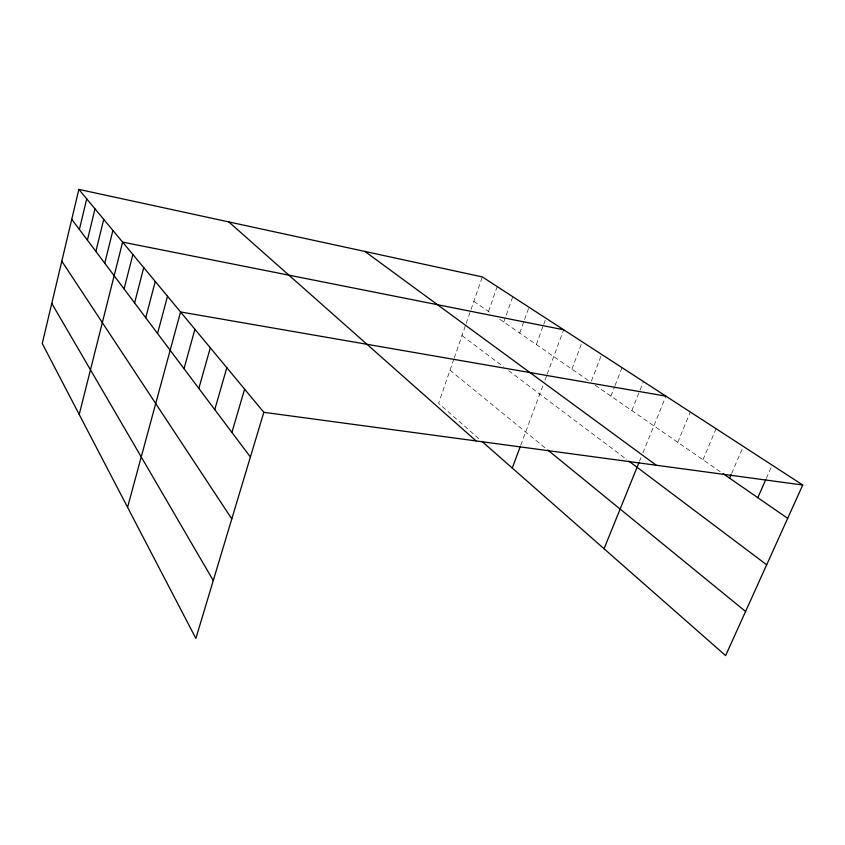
<?xml version="1.0" encoding="UTF-8"?>
<svg xmlns="http://www.w3.org/2000/svg" width="845" height="845" viewBox="0 0 845 845"><rect width="100%" height="100%" fill="white"/><g stroke="black" fill="none" stroke-linecap="round" stroke-linejoin="round"><path stroke-width="0.63" stroke-dasharray="4.22 3.17" d="M453.839 359.136L438.576 403.276L479.949 439.653M454.272 357.91L465.785 324.607M466.208 323.392L482.294 276.917M488.505 311.456L497.209 286.613M503.778 322.019L512.767 296.711M519.707 333.036L524.132 320.762M524.576 319.526L529.002 307.253M536.343 344.538L543.335 325.431M543.768 324.237L545.954 318.259M520.731 445.273L543.24 384.75M544.972 380.081L546.715 375.412M547.148 374.229L563.678 329.772M571.907 369.128L582.226 341.813M591.415 381.084L601.651 354.425M610.914 396.104L614.621 386.619M615.076 385.436L622.026 367.659M631.859 410.585L643.415 381.549M639.528 461.222L641.006 457.589M642.971 452.73L665.902 396.147M677.764 442.326L690.312 411.99M702.966 459.754L716.074 428.721M731.633 473.475L742.797 447.586M766.299 478.397L771.622 466.345M473.844 301.327L491.558 313.569M499.701 319.199L589.894 381.57M595.155 385.204L721.081 472.281M461.993 335.571L503.567 366.846M508.69 370.701L626.895 459.638M450.005 370.226L546.852 449.265"/><path stroke-width="1.27" d="M78.849 189.386L42.25 343.514L195.871 638.44L263.83 412.307L78.849 189.386L482.294 276.917L802.75 485.009L725.623 655.614L481.893 441.354M79.377 229.47L86.718 198.881M87.405 240.149L94.999 208.852M95.855 251.398L103.724 219.362M104.759 263.239L112.913 230.442M79.219 414.494L122.609 242.124L563.678 329.772M124.078 288.948L132.876 254.493M134.587 302.933L143.734 267.59M145.741 317.752L155.269 281.48M157.571 333.5L167.511 296.236M127.574 507.317L180.555 311.953L665.902 396.147M184.02 368.695L194.91 329.254M198.85 388.425L210.299 347.791M214.778 409.614L226.819 367.702M231.91 432.408L244.617 389.144M512.26 468.056L520.288 446.477M604.048 548.743L639.031 462.437M729.605 478.175L731.126 474.647M757.796 497.673L765.771 479.601M263.83 412.307L802.75 485.009M723.214 473.76L787.677 518.334M364.945 251.461L656.238 465.236M628.933 461.169L766.679 564.798M547.856 450.079L745.586 611.463M228.784 221.918L476.084 440.932M71.74 219.309L250.395 457.008M61.801 261.179L231.805 518.893M51.777 303.397L213.267 580.557"/></g></svg>
